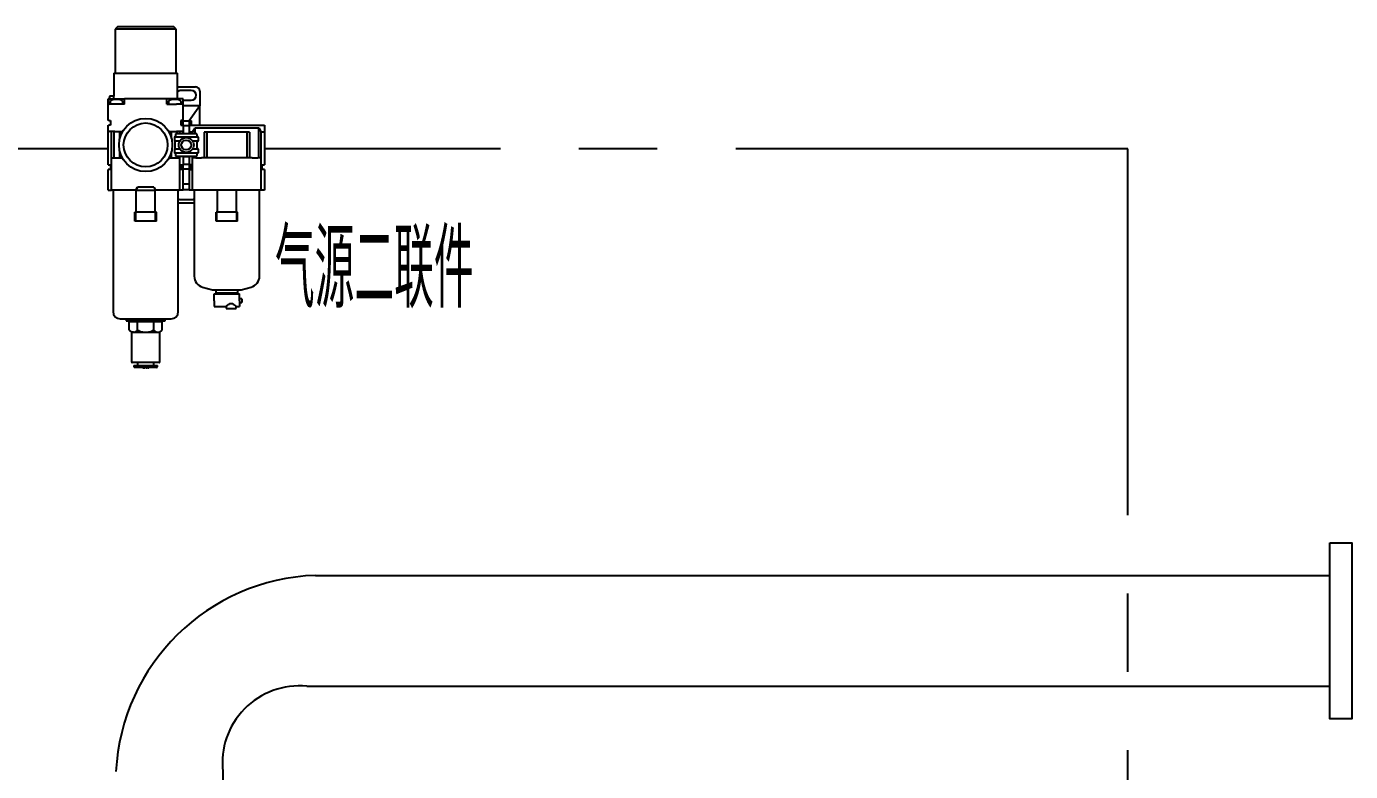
# Model space of a CAD drawing. Extents: x -681219 to -550379, y -242630 to -158199.
# Drawn here: x -600539 to -599273, y -160441 to -159728 of the extents above; entities that cross this region are included whole.
import ezdxf

# ---------------------------------------------------------------- set-up
doc = ezdxf.new("R2010")
doc.units = 0
doc.header["$LTSCALE"] = 1000
doc.linetypes.add('G', pattern=[2, 1.25, -0.25, 0.25, -0.25])
doc.linetypes.add('J', pattern=[2, 1.25, -0.25, 0.25, -0.25])
doc.layers.get('0').update_dxf_attribs({"linetype": 'CONTINUOUS'})
for name, color, linetype in [('01', 7, 'CONTINUOUS'), ('05', 4, 'G'), ('AFM_BODY(30-02)', 7, 'CONTINUOUS'), ('AFM_BOWL(30)', 7, 'CONTINUOUS'), ('AW_BODY(30-02)', 7, 'CONTINUOUS'), ('AW_BOWL(30C)', 7, 'CONTINUOUS'), ('AW_DRAIN(30)', 7, 'CONTINUOUS'), ('AW_DRAIN(30C)', 7, 'CONTINUOUS'), ('AW_GAUGE(30)', 7, 'CONTINUOUS'), ('Y3035DBC_CLAMP(Y', 7, 'CONTINUOUS'), ('Y3035DBC_MNT_BRA', 7, 'CONTINUOUS'), ('Y3035DBC_SPACER_', 7, 'CONTINUOUS')]:
    doc.layers.add(name, color=color, linetype=linetype)
doc.styles.add('PC_TEXTSTYLE', font='ISOCP.SHX', dxfattribs={"width": 0.707, "bigfont": 'GBCBIG.SHX'})

msp = doc.modelspace()

# ---------------------------------------------------------------- linework, layer by layer
at = {"color": 4}
msp.add_lwpolyline([(-599292.7464, -160221.6518), (-599271.4553, -160221.6518), (-599271.4553, -160390.2066), (-599292.7464, -160390.2066)], close=True, dxfattribs=at)
at = {"layer": '01'}
for p, q in [((-600262.966, -160252.901), (-599292.7464, -160252.9008)), ((-600271.2246, -160358.9581), (-599292.7464, -160358.9578))]:
    msp.add_line(p, q, dxfattribs=at)
at = {"layer": '01', "color": 7}
msp.add_line((-600351.4487, -160440.539), (-600351.434, -161313.2952), dxfattribs=at)
at = {"layer": '01', "ltscale": 1.25}
for centre, radius, start, end in [((-600256.0276, -160450.6802), 197.9008, 92.0092016, 177.0626717), ((-600278.4083, -160432.1292), 73.5229, 84.3928224, 186.5680072)]:
    msp.add_arc(centre, radius, start, end, dxfattribs=at)
at = {"layer": '05', "color": 0, "linetype": 'J', "ltscale": 0.3}
for p, q in [((-600461.253, -159844.723), (-600830.9109, -159844.723)), ((-599485.8754, -159844.723), (-600311.6329, -159844.723)), ((-599485.8754, -160795.2463), (-599485.8754, -159844.723))]:
    msp.add_line(p, q, dxfattribs=at)
at = {"layer": 'AFM_BODY(30-02)', "color": 4, "linetype": 'Continuous'}
for p, q in [((-600383.5918, -159822.1713), (-600311.6329, -159822.1713)), ((-600380.4012, -159828.9599), (-600378.0495, -159824.8867)), ((-600378.0495, -159824.8867), (-600317.1752, -159824.8867)), ((-600378.0495, -159830.3176), (-600378.0495, -159824.8867)), ((-600317.1752, -159824.8867), (-600314.8236, -159828.9599)), ((-600317.1752, -159853.3987), (-600317.1752, -159824.8867)), ((-600311.6329, -159822.1713), (-600311.6329, -159828.9599)), ((-600380.4012, -159828.9599), (-600383.5918, -159828.9599)), ((-600380.4012, -159830.3176), (-600380.4012, -159828.9599)), ((-600366.6071, -159828.9599), (-600369.3358, -159828.9599)), ((-600369.3358, -159828.9599), (-600369.3358, -159853.3987)), ((-600328.6176, -159828.9599), (-600366.6071, -159828.9599)), ((-600366.6071, -159828.9599), (-600366.6071, -159853.3987)), ((-600325.8889, -159828.9599), (-600328.6176, -159828.9599)), ((-600328.6176, -159828.9599), (-600328.6176, -159853.3987)), ((-600325.8889, -159828.9599), (-600325.8889, -159853.3987)), ((-600311.6329, -159828.9599), (-600314.8236, -159828.9599)), ((-600314.8236, -159853.3987), (-600314.8236, -159828.9599)), ((-600311.6329, -159828.9599), (-600311.6329, -159860.1873)), ((-600380.4012, -159853.3987), (-600380.4012, -159852.041)), ((-600378.0495, -159853.3987), (-600378.0495, -159852.041)), ((-600381.2837, -159860.1873), (-600383.5918, -159860.1873)), ((-600383.5918, -159864.532), (-600383.5918, -159884.3546)), ((-600383.5918, -159864.532), (-600381.2837, -159864.532)), ((-600381.2837, -159864.532), (-600381.2837, -159860.1873)), ((-600380.4012, -159884.3546), (-600380.4012, -159853.3987)), ((-600377.2233, -159853.3987), (-600380.4012, -159853.3987)), ((-600377.2233, -159853.3987), (-600371.9775, -159853.3987)), ((-600323.2472, -159853.3987), (-600371.9775, -159853.3987)), ((-600323.2472, -159853.3987), (-600318.0014, -159853.3987)), ((-600314.8236, -159853.3987), (-600318.0014, -159853.3987)), ((-600314.8236, -159884.3546), (-600314.8236, -159853.3987)), ((-600313.941, -159864.532), (-600313.941, -159860.1873)), ((-600313.941, -159860.1873), (-600311.6329, -159860.1873)), ((-600311.6329, -159864.532), (-600313.941, -159864.532)), ((-600311.6329, -159864.532), (-600311.6329, -159884.3546)), ((-600380.4012, -159884.3546), (-600383.5918, -159884.3546)), ((-600377.2233, -159884.3546), (-600380.4012, -159884.3546)), ((-600371.9775, -159884.3546), (-600377.2233, -159884.3546)), ((-600323.2472, -159884.3546), (-600371.9775, -159884.3546)), ((-600318.0014, -159884.3546), (-600323.2472, -159884.3546)), ((-600314.8236, -159884.3546), (-600318.0014, -159884.3546)), ((-600311.6329, -159884.3546), (-600314.8236, -159884.3546))]:
    msp.add_line(p, q, dxfattribs=at)
at = {"layer": 'AFM_BOWL(30)', "color": 4, "linetype": 'Continuous'}
for p, q in [((-600378.8398, -159884.3546), (-600378.8398, -159966.6751)), ((-600356.709, -159905.6029), (-600356.709, -159884.3546)), ((-600338.5157, -159905.6029), (-600338.5157, -159884.3546)), ((-600316.3849, -159966.6751), (-600316.3849, -159884.3546)), ((-600357.9336, -159914.17), (-600357.9336, -159905.6029)), ((-600357.1164, -159905.6029), (-600357.9336, -159905.6029)), ((-600357.1164, -159914.17), (-600357.9336, -159914.17)), ((-600338.1084, -159905.6029), (-600357.1164, -159905.6029)), ((-600357.1164, -159914.17), (-600357.1164, -159905.6029)), ((-600338.1084, -159914.17), (-600357.1164, -159914.17)), ((-600337.2912, -159905.6029), (-600338.1084, -159905.6029)), ((-600338.1084, -159914.17), (-600338.1084, -159905.6029)), ((-600337.2912, -159914.17), (-600338.1084, -159914.17)), ((-600337.2912, -159914.17), (-600337.2912, -159905.6029)), ((-600370.7893, -159977.1667), (-600361.461, -159979.6662)), ((-600333.7637, -159979.6662), (-600324.4354, -159977.1667)), ((-600361.461, -159979.6662), (-600333.7637, -159979.6662)), ((-600358.2704, -159979.6662), (-600358.2704, -159982.5174)), ((-600358.2704, -159982.5174), (-600336.9543, -159982.5174)), ((-600336.9543, -159982.5174), (-600336.9543, -159979.6662))]:
    msp.add_line(p, q, dxfattribs=at)
for centre, start, end in [((-600367.9781, -159966.6751), 180, 255), ((-600327.2466, -159966.6751), 285, 0)]:
    msp.add_arc(centre, 10.8617, start, end, dxfattribs=at)
at = {"layer": 'AW_BODY(30-02)', "color": 4, "linetype": 'Continuous'}
for p, q in [((-600451.749, -159727.8102), (-600454.4645, -159730.5256)), ((-600396.0828, -159730.5256), (-600454.4645, -159730.5256)), ((-600454.4645, -159730.5256), (-600454.4645, -159772.6147)), ((-600451.749, -159727.8102), (-600398.7982, -159727.8102)), ((-600396.0828, -159730.5256), (-600398.7982, -159727.8102)), ((-600396.0828, -159772.6147), (-600396.0828, -159730.5256)), ((-600455.8222, -159772.6147), (-600394.725, -159772.6147)), ((-600455.8222, -159772.6147), (-600455.8222, -159794.3382)), ((-600394.725, -159797.0536), (-600394.725, -159772.6147)), ((-600460.9264, -159797.0536), (-600461.253, -159797.0536)), ((-600461.253, -159817.8266), (-600461.253, -159797.0536)), ((-600460.9264, -159797.0536), (-600460.9264, -159802.0771)), ((-600460.9264, -159797.0536), (-600453.1068, -159797.0536)), ((-600455.8222, -159794.3382), (-600459.7596, -159794.3382)), ((-600459.7596, -159794.3382), (-600459.7596, -159797.0536)), ((-600459.2165, -159800.4495), (-600459.2165, -159802.0771)), ((-600455.8222, -159794.3382), (-600455.5674, -159794.3382)), ((-600455.5674, -159797.0536), (-600455.5674, -159794.3382)), ((-600453.1068, -159797.0536), (-600445.6393, -159797.0536)), ((-600446.997, -159802.0771), (-600446.997, -159800.4495)), ((-600404.9079, -159797.0536), (-600445.6393, -159797.0536)), ((-600445.6393, -159802.0771), (-600445.6393, -159797.0536)), ((-600397.4405, -159797.0536), (-600404.9079, -159797.0536)), ((-600404.9079, -159802.0771), (-600404.9079, -159797.0536)), ((-600403.5502, -159800.4495), (-600403.5502, -159802.0771)), ((-600389.6208, -159797.0536), (-600397.4405, -159797.0536)), ((-600391.3308, -159802.0771), (-600391.3308, -159800.4495)), ((-600389.2942, -159797.0536), (-600389.6208, -159797.0536)), ((-600389.6208, -159797.0536), (-600389.6208, -159802.0771)), ((-600389.2942, -159817.8266), (-600389.2942, -159797.0536)), ((-600460.9264, -159802.0771), (-600460.0832, -159802.0771)), ((-600454.673, -159802.0771), (-600460.0832, -159802.0771)), ((-600445.6393, -159802.0771), (-600454.673, -159802.0771)), ((-600404.9079, -159802.0771), (-600395.8742, -159802.0771)), ((-600390.464, -159802.0771), (-600395.8742, -159802.0771)), ((-600390.464, -159802.0771), (-600389.6208, -159802.0771)), ((-600460.0832, -159817.8266), (-600461.253, -159817.8266)), ((-600461.253, -159828.281), (-600461.253, -159822.1713)), ((-600461.253, -159822.1713), (-600460.0832, -159822.1713)), ((-600460.0832, -159817.8266), (-600458.9449, -159817.8266)), ((-600458.9449, -159822.1713), (-600460.0832, -159822.1713)), ((-600458.9449, -159817.8266), (-600458.9449, -159822.1713)), ((-600391.6023, -159817.8266), (-600391.6023, -159822.1713)), ((-600390.464, -159817.8266), (-600391.6023, -159817.8266)), ((-600391.6023, -159822.1713), (-600390.464, -159822.1713)), ((-600390.464, -159817.8266), (-600389.2942, -159817.8266)), ((-600389.2942, -159822.1713), (-600390.464, -159822.1713)), ((-600461.253, -159828.281), (-600460.0832, -159828.281)), ((-600461.253, -159860.1873), (-600461.253, -159828.281)), ((-600454.673, -159828.281), (-600460.0832, -159828.281)), ((-600458.0624, -159853.3987), (-600458.0624, -159828.281)), ((-600455.3143, -159853.3987), (-600455.3143, -159828.281)), ((-600454.673, -159828.281), (-600447.2213, -159828.281)), ((-600449.9377, -159834.8747), (-600449.9377, -159828.281)), ((-600403.3259, -159828.281), (-600395.8742, -159828.281)), ((-600400.6095, -159834.8747), (-600400.6095, -159828.281)), ((-600390.464, -159828.281), (-600395.8742, -159828.281)), ((-600395.233, -159830.3176), (-600395.233, -159828.281)), ((-600392.4848, -159830.3176), (-600392.4848, -159828.281)), ((-600390.464, -159828.281), (-600389.2942, -159828.281)), ((-600449.9377, -159853.3987), (-600449.9377, -159847.4839)), ((-600400.6095, -159853.3987), (-600400.6095, -159847.4839)), ((-600395.233, -159853.3987), (-600395.233, -159852.041)), ((-600392.4848, -159853.3987), (-600392.4848, -159852.041)), ((-600461.253, -159860.1873), (-600458.9449, -159860.1873)), ((-600461.253, -159884.3546), (-600461.253, -159864.532)), ((-600458.9449, -159864.532), (-600461.253, -159864.532)), ((-600458.9449, -159860.1873), (-600458.9449, -159864.532)), ((-600458.0624, -159884.3546), (-600458.0624, -159853.3987)), ((-600458.0624, -159853.3987), (-600454.6876, -159853.3987)), ((-600454.6876, -159853.3987), (-600450.7533, -159853.3987)), ((-600450.7533, -159853.3987), (-600447.6064, -159853.3987)), ((-600402.9409, -159853.3987), (-600399.7939, -159853.3987)), ((-600399.7939, -159853.3987), (-600395.8596, -159853.3987)), ((-600395.8596, -159853.3987), (-600392.4848, -159853.3987)), ((-600392.4848, -159884.3546), (-600392.4848, -159853.3987)), ((-600391.6023, -159860.1873), (-600389.2942, -159860.1873)), ((-600391.6023, -159864.532), (-600391.6023, -159860.1873)), ((-600389.2942, -159864.532), (-600391.6023, -159864.532)), ((-600389.2942, -159884.3546), (-600389.2942, -159864.532)), ((-600461.253, -159884.3546), (-600458.0624, -159884.3546)), ((-600454.6876, -159884.3546), (-600458.0624, -159884.3546)), ((-600450.7533, -159884.3546), (-600454.6876, -159884.3546)), ((-600434.7776, -159884.3546), (-600450.7533, -159884.3546)), ((-600433.2099, -159881.6392), (-600434.7776, -159884.3546)), ((-600434.7776, -159884.3546), (-600434.3703, -159884.3546)), ((-600417.3374, -159881.6392), (-600433.2099, -159881.6392)), ((-600417.3374, -159881.6392), (-600415.7696, -159884.3546)), ((-600416.1769, -159884.3546), (-600415.7696, -159884.3546)), ((-600399.7939, -159884.3546), (-600415.7696, -159884.3546)), ((-600395.8596, -159884.3546), (-600399.7939, -159884.3546)), ((-600392.4848, -159884.3546), (-600395.8596, -159884.3546)), ((-600389.2942, -159884.3546), (-600392.4848, -159884.3546))]:
    msp.add_line(p, q, dxfattribs=at)
for centre, radius, start, end in [((-600457.0807, -159800.4193), 2.1223, 101.0230033, 180.8201842), ((-600453.1068, -159811.7222), 14.1111, 71.2175414, 108.782439), ((-600449.1607, -159800.4408), 2.1587, 359.7369822, 75.4580339), ((-600401.4144, -159800.4193), 2.1223, 101.0214171, 180.8202362), ((-600397.4405, -159811.7222), 14.1111, 71.2175414, 108.782439), ((-600393.4945, -159800.4408), 2.1587, 359.7369826, 75.4580338)]:
    msp.add_arc(centre, radius, start, end, dxfattribs=at)
at = {"layer": 'AW_BOWL(30C)', "color": 4, "linetype": 'Continuous'}
for p, q in [((-600456.501, -159884.3546), (-600456.501, -160000.575)), ((-600434.3703, -159884.3546), (-600434.7776, -159884.3546)), ((-600434.3703, -159883.6729), (-600433.1484, -159881.6392)), ((-600434.3703, -159883.6729), (-600434.3703, -159884.3546)), ((-600434.3703, -159905.6029), (-600434.3703, -159884.3546)), ((-600434.3703, -159884.3546), (-600425.2736, -159884.3546)), ((-600425.2736, -159884.3546), (-600416.1769, -159884.3546)), ((-600417.3989, -159881.6392), (-600416.1769, -159883.6729)), ((-600416.1769, -159883.6729), (-600416.1769, -159884.3546)), ((-600415.7696, -159884.3546), (-600416.1769, -159884.3546)), ((-600416.1769, -159905.6029), (-600416.1769, -159884.3546)), ((-600394.0462, -160000.575), (-600394.0462, -159884.3546)), ((-600435.5948, -159914.17), (-600435.5948, -159905.6029)), ((-600434.7776, -159905.6029), (-600435.5948, -159905.6029)), ((-600434.7776, -159914.17), (-600435.5948, -159914.17)), ((-600415.7696, -159905.6029), (-600434.7776, -159905.6029)), ((-600434.7776, -159914.17), (-600434.7776, -159905.6029)), ((-600415.7696, -159914.17), (-600434.7776, -159914.17)), ((-600414.9524, -159905.6029), (-600415.7696, -159905.6029)), ((-600415.7696, -159914.17), (-600415.7696, -159905.6029)), ((-600414.9524, -159914.17), (-600415.7696, -159914.17)), ((-600414.9524, -159914.17), (-600414.9524, -159905.6029)), ((-600449.5767, -160007.4993), (-600400.9705, -160007.4993)), ((-600443.8064, -160007.4993), (-600443.8064, -160009.5359)), ((-600443.8064, -160009.5359), (-600406.7408, -160009.5359)), ((-600406.7408, -160009.5359), (-600406.7408, -160007.4993))]:
    msp.add_line(p, q, dxfattribs=at)
for centre, start, end in [((-600449.5767, -160000.575), 180, 270), ((-600400.9705, -160000.575), 270, 0)]:
    msp.add_arc(centre, 6.9243, start, end, dxfattribs=at)
at = {"layer": 'AW_DRAIN(30)', "color": 4, "linetype": 'Continuous'}
for p, q in [((-600359.8318, -159983.6035), (-600347.6124, -159983.6035)), ((-600359.8318, -159990.1206), (-600359.8318, -159983.6035)), ((-600359.8318, -159990.1206), (-600359.8318, -159995.5514)), ((-600353.0432, -159982.5174), (-600353.0432, -159983.6035)), ((-600347.6124, -159983.6035), (-600335.3929, -159983.6035)), ((-600342.1815, -159983.6035), (-600342.1815, -159982.5174)), ((-600335.3929, -159990.1206), (-600335.3929, -159983.6035)), ((-600333.3564, -159988.3555), (-600335.3929, -159988.3555)), ((-600335.3929, -159990.1206), (-600335.3929, -159995.5514)), ((-600333.3564, -159988.3555), (-600333.3564, -159991.8856)), ((-600359.8318, -159995.5514), (-600348.2849, -159995.5514)), ((-600348.2912, -159995.5459), (-600348.2912, -159997.588)), ((-600348.2912, -159997.588), (-600338.7872, -159997.588)), ((-600338.7905, -159995.5514), (-600335.3929, -159995.5514)), ((-600338.7872, -159997.588), (-600338.7872, -159995.5486)), ((-600335.3929, -159991.8856), (-600333.3564, -159991.8856))]:
    msp.add_line(p, q, dxfattribs=at)
msp.add_open_spline([(-600348.2912, -159995.5514), (-600348.2912, -159995.5514), (-600348.1433, -159995.4208), (-600347.6288, -159994.9806), (-600347.2677, -159994.6754), (-600346.4314, -159994.0205), (-600345.9473, -159993.6582), (-600344.8587, -159993.0286), (-600344.2104, -159992.7502), (-600342.8711, -159992.7494), (-600342.2244, -159993.0263), (-600341.1341, -159993.656), (-600340.6508, -159994.0177), (-600339.3949, -159995.0008), (-600338.7899, -159995.5491), (-600338.7872, -159995.5514), (-600338.7872, -159995.5514), (-600338.7872, -159995.5514)], degree=3, knots=[0.2502079724, 0.2502079724, 0.2502079724, 0.2502079724, 0.3125, 0.3125, 0.375, 0.375, 0.4375, 0.4375, 0.5, 0.5, 0.5625, 0.5625, 0.625, 0.625, 0.75, 0.75, 0.7502901736, 0.7502901736, 0.7502901736, 0.7502901736], dxfattribs=at)
at = {"layer": 'AW_DRAIN(30C)', "color": 4, "linetype": 'Continuous'}
for p, q in [((-600441.5662, -160009.5359), (-600441.5662, -160010.079)), ((-600441.5662, -160010.079), (-600408.981, -160010.079)), ((-600440.9511, -160018.2972), (-600440.9511, -160010.079)), ((-600433.1124, -160018.2972), (-600433.1124, -160010.079)), ((-600417.4348, -160018.2972), (-600417.4348, -160010.079)), ((-600409.5961, -160018.2972), (-600409.5961, -160010.079)), ((-600408.981, -160010.079), (-600408.981, -160009.5359)), ((-600440.9511, -160018.2972), (-600438.8508, -160020.3976)), ((-600437.0318, -160020.3976), (-600438.8508, -160020.3976)), ((-600438.8508, -160020.3976), (-600438.8508, -160048.6381)), ((-600437.0318, -160020.3976), (-600425.2736, -160020.3976)), ((-600425.2736, -160020.3976), (-600413.5155, -160020.3976)), ((-600413.5155, -160020.3976), (-600411.6965, -160020.3976)), ((-600411.6965, -160020.3976), (-600409.5961, -160018.2972)), ((-600411.6965, -160048.6381), (-600411.6965, -160020.3976)), ((-600412.3753, -160049.3169), (-600438.1719, -160049.3169)), ((-600436.4748, -160052.0323), (-600414.0725, -160052.0323)), ((-600436.4748, -160052.0323), (-600436.4748, -160053.3901)), ((-600414.7513, -160054.0689), (-600435.7959, -160054.0689)), ((-600433.0805, -160049.3169), (-600433.0805, -160052.0323)), ((-600428.1423, -160054.3405), (-600428.1423, -160054.0689)), ((-600428.1283, -160054.3405), (-600428.1283, -160054.0689)), ((-600428.1283, -160054.3405), (-600427.1474, -160054.3405)), ((-600427.1474, -160054.3405), (-600427.1474, -160054.0689)), ((-600427.1474, -160054.3405), (-600426.478, -160054.3405)), ((-600426.478, -160054.3405), (-600426.478, -160054.0689)), ((-600426.478, -160054.3405), (-600426.2654, -160054.3405)), ((-600426.2654, -160054.3405), (-600426.2654, -160054.0689)), ((-600426.2654, -160054.3405), (-600426.1641, -160054.3405)), ((-600426.1641, -160054.3405), (-600426.1641, -160054.0689)), ((-600424.979, -160054.3405), (-600424.979, -160054.0689)), ((-600424.979, -160054.3405), (-600424.4692, -160054.3405)), ((-600424.4692, -160054.3405), (-600424.4692, -160054.0689)), ((-600424.4692, -160054.3405), (-600424.291, -160054.3405)), ((-600424.291, -160054.3405), (-600424.291, -160054.0689)), ((-600423.6029, -160054.3405), (-600423.6029, -160054.0689)), ((-600423.6029, -160054.3405), (-600422.9169, -160054.3405)), ((-600422.9169, -160054.3405), (-600422.9169, -160054.0689)), ((-600422.9169, -160054.3405), (-600422.2268, -160054.3405)), ((-600422.2268, -160054.3405), (-600422.2268, -160054.0689)), ((-600417.4668, -160052.0323), (-600417.4668, -160049.3169)), ((-600414.0725, -160053.3901), (-600414.0725, -160052.0323))]:
    msp.add_line(p, q, dxfattribs=at)
for centre, start, end in [((-600438.1719, -160048.6381), 180, 270), ((-600435.7959, -160053.3901), 180, 270), ((-600414.7513, -160053.3901), 270, 0), ((-600412.3753, -160048.6381), 270, 0)]:
    msp.add_arc(centre, 0.6789, start, end, dxfattribs=at)
for points, knots in [([(-600440.9511, -160018.2972), (-600440.3365, -160018.9118), (-600439.708, -160019.4341), (-600438.7313, -160019.9925), (-600438.4001, -160020.1407), (-600437.7234, -160020.3437), (-600437.375, -160020.3976), (-600437.0318, -160020.3976)], [0, 0, 0, 0, 0.5, 0.5, 0.75, 0.75, 1, 1, 1, 1]), ([(-600437.0318, -160020.3976), (-600436.35, -160020.3976), (-600435.6799, -160020.1891), (-600434.3582, -160019.4377), (-600433.7263, -160018.9111), (-600433.1124, -160018.2972)], [0, 0, 0, 0, 0.5, 0.5, 1, 1, 1, 1]), ([(-600433.1124, -160018.2972), (-600432.5046, -160018.6011), (-600431.8844, -160018.885), (-600430.6104, -160019.398), (-600429.9635, -160019.6241), (-600428.6558, -160019.9967), (-600427.9936, -160020.1438), (-600426.9851, -160020.2942), (-600426.6464, -160020.3326), (-600425.9636, -160020.3843), (-600425.6179, -160020.3976), (-600425.2736, -160020.3976)], [0, 0, 0, 0, 0.25, 0.25, 0.5, 0.5, 0.75, 0.75, 0.875, 0.875, 1, 1, 1, 1]), ([(-600425.2736, -160020.3976), (-600423.8951, -160020.3976), (-600422.5531, -160020.1852), (-600420.5815, -160019.6235), (-600419.9283, -160019.3948), (-600418.6599, -160018.8836), (-600418.0415, -160018.6006), (-600417.4348, -160018.2972)], [0, 0, 0, 0, 0.5, 0.5, 0.75, 0.75, 1, 1, 1, 1]), ([(-600417.4348, -160018.2972), (-600416.8202, -160018.9118), (-600416.1917, -160019.4341), (-600415.215, -160019.9925), (-600414.8838, -160020.1407), (-600414.2071, -160020.3437), (-600413.8587, -160020.3976), (-600413.5155, -160020.3976)], [0, 0, 0, 0, 0.5, 0.5, 0.75, 0.75, 1, 1, 1, 1]), ([(-600413.5155, -160020.3976), (-600412.8337, -160020.3976), (-600412.1636, -160020.1891), (-600410.8419, -160019.4377), (-600410.21, -160018.9111), (-600409.5961, -160018.2972)], [0, 0, 0, 0, 0.5, 0.5, 1, 1, 1, 1])]:
    msp.add_open_spline(points, degree=3, knots=knots, dxfattribs=at)
at = {"layer": 'AW_GAUGE(30)', "color": 4, "linetype": 'Continuous'}
for radius in [25.4571, 21.0446]:
    msp.add_circle((-600425.2736, -159841.1793), radius, dxfattribs=at)
at = {"layer": 'Y3035DBC_CLAMP(Y', "color": 4, "linetype": 'Continuous'}
for p, q in [((-600397.8029, -159833.7119), (-600397.8029, -159837.2419)), ((-600394.1935, -159837.5135), (-600397.583, -159837.5135)), ((-600397.4236, -159833.4403), (-600394.1935, -159833.4403)), ((-600396.9235, -159844.5736), (-600396.9235, -159837.785)), ((-600396.8158, -159831.6753), (-600396.8158, -159833.1688)), ((-600395.9067, -159830.3176), (-600393.3141, -159830.3176)), ((-600394.1935, -159833.4403), (-600394.0347, -159833.4403)), ((-600394.0347, -159837.5135), (-600394.1935, -159837.5135)), ((-600394.0347, -159833.4403), (-600393.6058, -159833.4403)), ((-600393.6058, -159837.5135), (-600394.0347, -159837.5135)), ((-600393.6058, -159833.4403), (-600389.4952, -159833.4403)), ((-600392.5561, -159837.5135), (-600393.6058, -159837.5135)), ((-600393.3141, -159830.3176), (-600392.9739, -159830.3176)), ((-600392.9739, -159830.3176), (-600392.545, -159830.3176)), ((-600392.545, -159830.3176), (-600389.4952, -159830.3176)), ((-600389.4952, -159830.3176), (-600383.3908, -159830.3176)), ((-600389.4952, -159833.4403), (-600383.3908, -159833.4403)), ((-600383.3908, -159830.3176), (-600380.341, -159830.3176)), ((-600383.3908, -159833.4403), (-600379.2802, -159833.4403)), ((-600380.341, -159830.3176), (-600379.912, -159830.3176)), ((-600379.2802, -159837.5135), (-600380.3299, -159837.5135)), ((-600379.912, -159830.3176), (-600379.5719, -159830.3176)), ((-600379.5719, -159830.3176), (-600376.9793, -159830.3176)), ((-600379.2802, -159833.4403), (-600378.8512, -159833.4403)), ((-600378.8512, -159837.5135), (-600379.2802, -159837.5135)), ((-600378.8512, -159833.4403), (-600378.6925, -159833.4403)), ((-600378.6925, -159837.5135), (-600378.8512, -159837.5135)), ((-600378.6925, -159833.4403), (-600375.4623, -159833.4403)), ((-600375.303, -159837.5135), (-600378.6925, -159837.5135)), ((-600376.0702, -159833.1688), (-600376.0702, -159831.6753)), ((-600375.9625, -159844.5736), (-600375.9625, -159837.785)), ((-600375.0831, -159833.7119), (-600375.0831, -159837.2419)), ((-600397.8029, -159845.1167), (-600397.8029, -159848.6467)), ((-600397.583, -159844.8451), (-600394.1935, -159844.8451)), ((-600394.1935, -159848.9183), (-600397.4236, -159848.9183)), ((-600396.8158, -159849.1898), (-600396.8158, -159850.6833)), ((-600393.3141, -159852.041), (-600395.9067, -159852.041)), ((-600394.1935, -159844.8451), (-600394.0347, -159844.8451)), ((-600394.0347, -159848.9183), (-600394.1935, -159848.9183)), ((-600394.0347, -159844.8451), (-600393.6058, -159844.8451)), ((-600393.6058, -159848.9183), (-600394.0347, -159848.9183)), ((-600393.6058, -159844.8451), (-600392.5561, -159844.8451)), ((-600389.4952, -159848.9183), (-600393.6058, -159848.9183)), ((-600392.9739, -159852.041), (-600393.3141, -159852.041)), ((-600392.545, -159852.041), (-600392.9739, -159852.041)), ((-600389.4952, -159852.041), (-600392.545, -159852.041)), ((-600383.3908, -159848.9183), (-600389.4952, -159848.9183)), ((-600383.3908, -159852.041), (-600389.4952, -159852.041)), ((-600379.2802, -159848.9183), (-600383.3908, -159848.9183)), ((-600380.341, -159852.041), (-600383.3908, -159852.041)), ((-600379.912, -159852.041), (-600380.341, -159852.041)), ((-600380.3299, -159844.8451), (-600379.2802, -159844.8451)), ((-600379.5719, -159852.041), (-600379.912, -159852.041)), ((-600376.9793, -159852.041), (-600379.5719, -159852.041)), ((-600379.2802, -159844.8451), (-600378.8512, -159844.8451)), ((-600378.8512, -159848.9183), (-600379.2802, -159848.9183)), ((-600378.8512, -159844.8451), (-600378.6925, -159844.8451)), ((-600378.6925, -159848.9183), (-600378.8512, -159848.9183)), ((-600378.6925, -159844.8451), (-600375.303, -159844.8451)), ((-600375.4623, -159848.9183), (-600378.6925, -159848.9183)), ((-600376.0702, -159850.6833), (-600376.0702, -159849.1898)), ((-600375.0831, -159845.1167), (-600375.0831, -159848.6467))]:
    msp.add_line(p, q, dxfattribs=at)
for radius in [7.128, 4.752]:
    msp.add_circle((-600386.443, -159841.1793), radius, dxfattribs=at)
for centre, major_axis, ratio, start_param, end_param in [((-600397.4236, -159833.7119), (-0.3792, 0), 0.716035903, 4.71238898, 6.283185307), ((-600397.583, -159837.2419), (0, -0.2715), 0.809610443, 4.71238898, 6.283185307), ((-600397.1433, -159837.785), (0, -0.2715), 0.809610443, 1.570796327, 3.141592654), ((-600375.7426, -159837.785), (0, 0.2715), 0.809610443, 0, 1.570796327), ((-600375.4623, -159833.7119), (0.3792, 0), 0.716035903, 0, 1.570796327), ((-600375.303, -159837.2419), (0, 0.2715), 0.809610443, 3.141592654, 4.71238898), ((-600397.583, -159845.1167), (0, -0.2715), 0.809610443, 3.141592654, 4.71238898), ((-600397.4236, -159848.6467), (0.3792, 0), 0.716035903, 3.141592654, 4.71238898), ((-600397.1433, -159844.5736), (0, -0.2715), 0.809610443, 0, 1.570796327), ((-600375.7426, -159844.5736), (0, 0.2715), 0.809610443, 1.570796327, 3.141592654), ((-600375.4623, -159848.6467), (-0.3792, 0), 0.716035903, 1.570796327, 3.141592654), ((-600375.303, -159845.1167), (0, 0.2715), 0.809610443, 4.71238898, 6.283185307)]:
    msp.add_ellipse(centre, major_axis=major_axis, ratio=ratio, start_param=start_param, end_param=end_param, dxfattribs=at)
for points, knots in [([(-600396.8158, -159833.1688), (-600396.8171, -159833.1957), (-600396.8202, -159833.248), (-600396.847, -159833.3294), (-600396.8893, -159833.3936), (-600396.9425, -159833.4353), (-600396.9671, -159833.4393), (-600396.9839, -159833.4403)], [0, 0, 0, 0, 0.14448211, 0.329575856, 0.516609895, 0.712131874, 1, 1, 1, 1]), ([(-600395.9067, -159830.3176), (-600395.9724, -159830.3224), (-600396.1089, -159830.3349), (-600396.3292, -159830.4476), (-600396.5284, -159830.6505), (-600396.6856, -159830.9295), (-600396.7941, -159831.287), (-600396.809, -159831.5298), (-600396.8158, -159831.6753)], [0, 0, 0, 0, 0.112174752, 0.274358617, 0.440374838, 0.618842253, 0.805467818, 1, 1, 1, 1]), ([(-600376.0702, -159831.6753), (-600376.072, -159831.6007), (-600376.078, -159831.4174), (-600376.141, -159831.0927), (-600376.2815, -159830.7615), (-600376.4775, -159830.5112), (-600376.7229, -159830.3487), (-600376.885, -159830.3276), (-600376.9793, -159830.3176)], [0, 0, 0, 0, 0.099656263, 0.287403398, 0.478347282, 0.674063964, 0.838684011, 1, 1, 1, 1]), ([(-600375.902, -159833.4403), (-600375.9106, -159833.44), (-600375.9307, -159833.4379), (-600375.9733, -159833.417), (-600376.0233, -159833.3579), (-600376.0574, -159833.2816), (-600376.0694, -159833.2122), (-600376.0701, -159833.1768), (-600376.0702, -159833.1688)], [0, 0, 0, 0, 0.15003165, 0.40630693, 0.598428717, 0.777766339, 0.957216826, 1, 1, 1, 1]), ([(-600396.9839, -159848.9183), (-600396.9754, -159848.9186), (-600396.9553, -159848.9208), (-600396.9127, -159848.9416), (-600396.8627, -159849.0008), (-600396.8286, -159849.0771), (-600396.8166, -159849.1464), (-600396.8159, -159849.1819), (-600396.8158, -159849.1898)], [0, 0, 0, 0, 0.15003165, 0.40630693, 0.598428717, 0.777766339, 0.957216826, 1, 1, 1, 1]), ([(-600396.8158, -159850.6833), (-600396.814, -159850.758), (-600396.808, -159850.9413), (-600396.745, -159851.2659), (-600396.6045, -159851.5972), (-600396.4084, -159851.8475), (-600396.163, -159852.0099), (-600396.0009, -159852.031), (-600395.9067, -159852.041)], [0, 0, 0, 0, 0.099656263, 0.287403398, 0.478347282, 0.674063964, 0.838684011, 1, 1, 1, 1]), ([(-600376.9793, -159852.041), (-600376.9136, -159852.0363), (-600376.7771, -159852.0237), (-600376.5567, -159851.911), (-600376.3576, -159851.7081), (-600376.2004, -159851.4291), (-600376.0919, -159851.0717), (-600376.0769, -159850.8288), (-600376.0702, -159850.6833)], [0, 0, 0, 0, 0.112174752, 0.274358617, 0.440374838, 0.618842253, 0.805467818, 1, 1, 1, 1]), ([(-600376.0702, -159849.1898), (-600376.0689, -159849.163), (-600376.0657, -159849.1106), (-600376.039, -159849.0292), (-600375.9966, -159848.9651), (-600375.9435, -159848.9234), (-600375.9189, -159848.9193), (-600375.902, -159848.9183)], [0, 0, 0, 0, 0.14448211, 0.329575856, 0.516609895, 0.712131874, 1, 1, 1, 1])]:
    msp.add_open_spline(points, degree=3, knots=knots, dxfattribs=at)
at = {"layer": 'Y3035DBC_MNT_BRA', "color": 4, "linetype": 'Continuous'}
for p, q in [((-600394.725, -159785.513), (-600377.6178, -159785.513)), ((-600381.691, -159788.9073), (-600391.195, -159788.9073)), ((-600389.2942, -159798.4113), (-600381.691, -159798.4113)), ((-600373.5447, -159789.5862), (-600373.5447, -159803.6071)), ((-600373.5447, -159803.6071), (-600389.2942, -159803.6071)), ((-600373.5447, -159803.6071), (-600383.5439, -159817.9624)), ((-600373.5447, -159822.1713), (-600373.5447, -159803.6071)), ((-600389.4366, -159817.8266), (-600389.342, -159817.9624)), ((-600389.342, -159822.0355), (-600389.342, -159822.1713)), ((-600383.5439, -159822.0355), (-600383.5439, -159822.1713)), ((-600389.342, -159864.3962), (-600389.4366, -159864.532)), ((-600389.342, -159860.3231), (-600389.342, -159860.1873)), ((-600383.5439, -159860.3231), (-600383.5439, -159860.1873)), ((-600383.5439, -159864.3962), (-600383.4494, -159864.532)), ((-600383.5918, -159878.7515), (-600389.2942, -159878.7515)), ((-600383.5918, -159883.9473), (-600389.2942, -159883.9473)), ((-600378.8398, -159896.8456), (-600394.0462, -159896.8456)), ((-600391.195, -159893.4513), (-600381.691, -159893.4513))]:
    msp.add_line(p, q, dxfattribs=at)
for centre, radius, start, end in [((-600377.6178, -159789.5862), 4.0731, 0, 90), ((-600391.195, -159793.6593), 4.752, 90, 137.9753724), ((-600391.195, -159793.6593), 4.752, 222.0246276, 225.5846914), ((-600381.691, -159793.6593), 4.752, 270, 90), ((-600391.195, -159888.6993), 4.752, 113.8955082, 126.8698976), ((-600381.691, -159888.6993), 4.752, 53.1301024, 66.1044918), ((-600391.195, -159888.6993), 4.752, 233.1301024, 270), ((-600381.691, -159888.6993), 4.752, 270, 306.8698976)]:
    msp.add_arc(centre, radius, start, end, dxfattribs=at)
at = {"layer": 'Y3035DBC_SPACER_', "color": 4, "linetype": 'Continuous'}
for p, q in [((-600391.3308, -159822.0355), (-600391.3308, -159817.9624)), ((-600391.3308, -159817.9624), (-600389.2942, -159817.9624)), ((-600389.2942, -159822.0355), (-600391.3308, -159822.0355)), ((-600389.2942, -159822.7558), (-600389.2942, -159817.9624)), ((-600389.2942, -159817.9624), (-600383.5918, -159817.9624)), ((-600389.2942, -159822.7558), (-600389.2942, -159830.1818)), ((-600383.5918, -159822.7558), (-600389.2942, -159822.7558)), ((-600383.5918, -159817.9624), (-600383.5918, -159822.7558)), ((-600383.5918, -159817.9624), (-600381.5552, -159817.9624)), ((-600381.5552, -159822.0355), (-600383.5918, -159822.0355)), ((-600383.5918, -159822.7558), (-600383.5918, -159830.1818)), ((-600381.5552, -159822.0355), (-600381.5552, -159817.9624)), ((-600389.2942, -159830.1818), (-600383.5918, -159830.1818)), ((-600389.2942, -159830.3176), (-600389.2942, -159830.1818)), ((-600383.5918, -159830.3176), (-600383.5918, -159830.1818)), ((-600389.2942, -159852.1768), (-600389.2942, -159852.041)), ((-600383.5918, -159852.1768), (-600383.5918, -159852.041)), ((-600391.3308, -159860.3231), (-600391.3308, -159864.3962)), ((-600391.3308, -159860.3231), (-600389.2942, -159860.3231)), ((-600389.2942, -159864.3962), (-600391.3308, -159864.3962)), ((-600389.2942, -159852.1768), (-600389.2942, -159859.6028)), ((-600389.2942, -159852.1768), (-600383.5918, -159852.1768)), ((-600389.2942, -159864.3962), (-600389.2942, -159859.6028)), ((-600389.2942, -159859.6028), (-600383.5918, -159859.6028)), ((-600383.5918, -159864.3962), (-600389.2942, -159864.3962)), ((-600383.5918, -159852.1768), (-600383.5918, -159859.6028)), ((-600383.5918, -159859.6028), (-600383.5918, -159864.3962)), ((-600383.5918, -159860.3231), (-600381.5552, -159860.3231)), ((-600381.5552, -159864.3962), (-600383.5918, -159864.3962)), ((-600381.5552, -159860.3231), (-600381.5552, -159864.3962))]:
    msp.add_line(p, q, dxfattribs=at)

# ---------------------------------------------------------------- texts
at = {"insert": (-600301.6248, -159922.2004), "char_height": 74.674286, "width": 304.260288, "attachment_point": 1, "style": 'PC_TEXTSTYLE'}
msp.add_mtext('{\\Fromans,gbcbig|c134;气源二联件}', dxfattribs=at)

doc.saveas('drawing.dxf')
